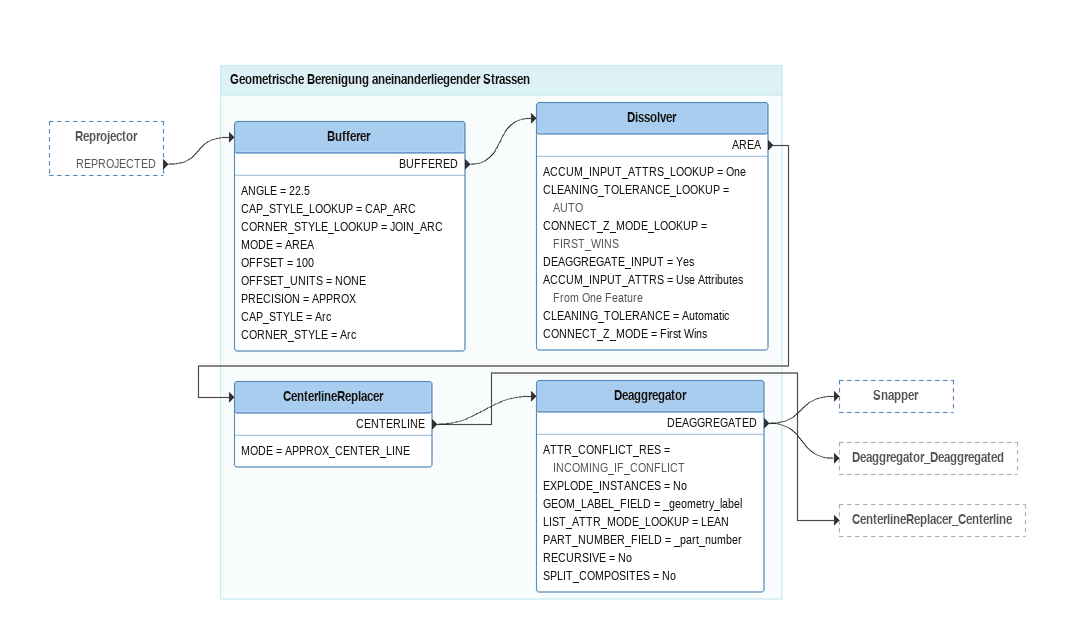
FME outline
Reprojector [outside]
    REPROJECTED -> Bufferer

Bookmark: Geometrische Berenigung aneinanderliegender Strassen
Bufferer
    ANGLE = 22.5
    CAP_STYLE_LOOKUP = CAP_ARC
    CORNER_STYLE_LOOKUP = JOIN_ARC
    MODE = AREA
    OFFSET = 100
    OFFSET_UNITS = NONE
    PRECISION = APPROX
    CAP_STYLE = Arc
    CORNER_STYLE = Arc
    BUFFERED -> Dissolver
Dissolver
    ACCUM_INPUT_ATTRS_LOOKUP = One
    CLEANING_TOLERANCE_LOOKUP = AUTO
    CONNECT_Z_MODE_LOOKUP = FIRST_WINS
    DEAGGREGATE_INPUT = Yes
    ACCUM_INPUT_ATTRS = Use Attributes From One Feature
    CLEANING_TOLERANCE = Automatic
    CONNECT_Z_MODE = First Wins
    AREA -> CenterlineReplacer
CenterlineReplacer
    MODE = APPROX_CENTER_LINE
    CENTERLINE -> Deaggregator
    CENTERLINE -> CenterlineReplacer_Centerline
Deaggregator
    ATTR_CONFLICT_RES = INCOMING_IF_CONFLICT
    EXPLODE_INSTANCES = No
    GEOM_LABEL_FIELD = _geometry_label
    LIST_ATTR_MODE_LOOKUP = LEAN
    PART_NUMBER_FIELD = _part_number
    RECURSIVE = No
    SPLIT_COMPOSITES = No
    DEAGGREGATED -> Snapper
    DEAGGREGATED -> Deaggregator_Deaggregated
